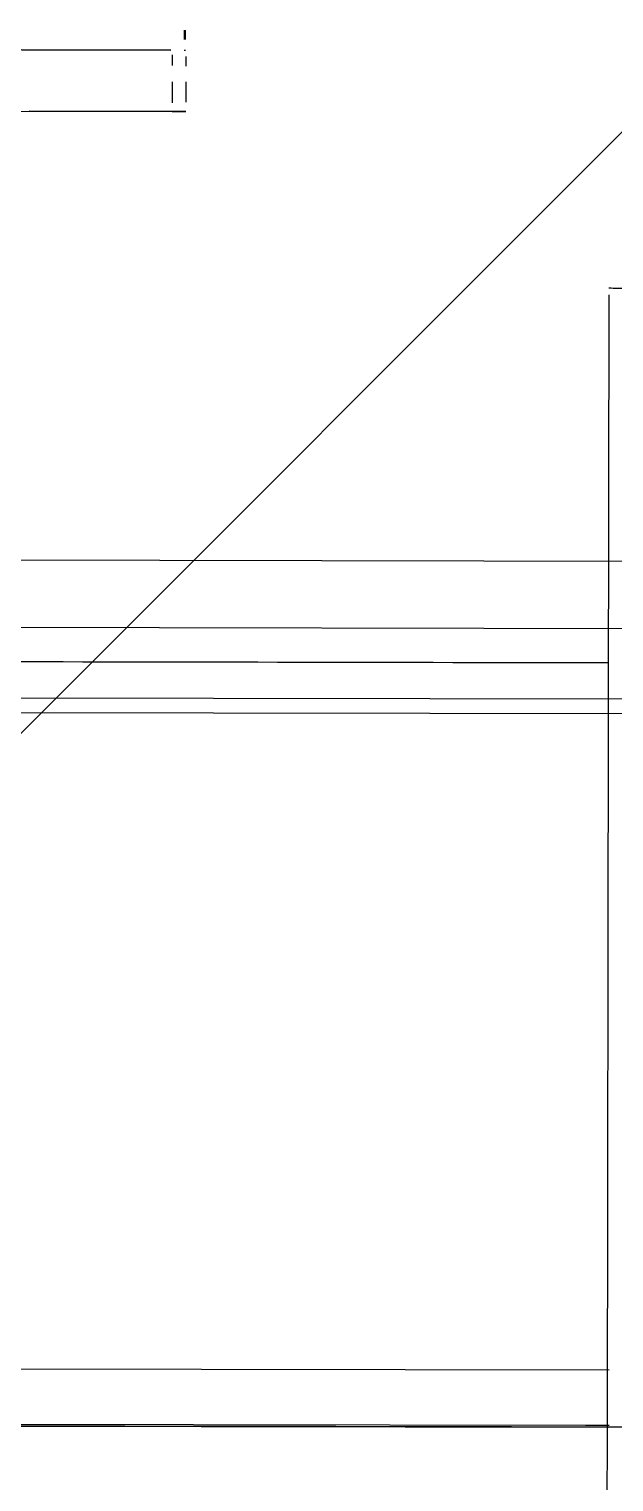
# Model space of a CAD drawing. Header units: metres. Extents: x -354 to -91, y 3 to 562.
# Drawn here: x -272.548 to -272.395, y 509.3299 to 509.71 of the extents above; entities that cross this region are included whole.
import ezdxf

# ---------------------------------------------------------------- set-up
doc = ezdxf.new("R2010")
doc.units = ezdxf.units.M
doc.layers.add('A-DETL-GENF', color=7, linetype='Continuous', lineweight=9)
doc.layers.add('A-GENM', color=7, linetype='Continuous', lineweight=25)

# ---------------------------------------------------------------- blocks, each defined once
blk = doc.blocks.new('T2DPAA-T2D-C3S-RW-M2D-100010_dwg-40802999-DRG-2873034 - CONSTRUCTION SEQUENCE STAGE A8')
at = {"color": 254, "lineweight": 25, "true_color": 0xdedede}
for p, q in [((14.13096, -593.04842), (13.92415, -592.26462)), ((14.1325, -593.05425), (14.13094, -593.04834))]:
    blk.add_line(p, q, dxfattribs=at)
blk = doc.blocks.new('T2DPAA-T2D-PWC-RW-M2D-100010_RoadDesign_rvt-1-DRG-2873034 - CONSTRUCTION SEQUENCE STAGE A8')
at = {"color": 254, "lineweight": 25, "true_color": 0xd0d0d0, "rotation": 75.11694444444437}
blk.add_blockref('T2DPAA-T2D-C3S-RW-M2D-100010_dwg-40802999-DRG-2873034 - CONSTRUCTION SEQUENCE STAGE A8', (-1722.33704, 648.01046), dxfattribs=at)
blk = doc.blocks.new('CappingBeam_RS39B_CB01A - CappingBeam_RS39B_CB01A-57939457-DRG-2873034 - CONSTRUCTION SEQUENCE STAGE A8')
at = {"layer": 'A-GENM', "color": 9, "true_color": 0xbebebe}
blk.add_open_spline([(98.13608, 38.30844), (98.16384, 38.20325), (98.1916, 38.09805), (98.21935, 37.99286)], degree=3, dxfattribs=at)
at = {"layer": 'A-GENM', "color": 253, "true_color": 0xa3a3a3}
blk.add_open_spline([(98.13608, 38.30844), (98.16384, 38.20325), (98.1916, 38.09805), (98.21935, 37.99286)], degree=3, dxfattribs=at)
blk = doc.blocks.new('Adaptive point Fascia Panel Bracket - Type T04-V7-DRG-2873034 - CONSTRUCTION SEQUENCE STAGE A8')
at = {"layer": 'A-GENM', "color": 253, "true_color": 0xa3a3a3}
for p, q in [((-1145.65984, 509.70975), (-1145.65984, 509.70728)), ((-1145.65951, 509.70729), (-1145.65951, 509.70975)), ((-1145.66335, 509.70445), (-1145.87483, 509.70482)), ((-1145.66334, 509.70445), (-1145.70233, 509.70452)), ((-1145.70233, 509.70452), (-1145.66334, 509.70445)), ((-1145.66334, 509.70445), (-1145.70233, 509.70452)), ((-1145.66296, 509.70329), (-1145.66297, 509.70045)), ((-1145.65985, 509.70444), (-1145.65952, 509.70444)), ((-1145.65932, 509.70028), (-1145.65931, 509.70279)), ((-1145.66298, 509.69618), (-1145.66299, 509.69072)), ((-1145.65933, 509.69083), (-1145.65932, 509.6962)), ((-1145.77437, 509.68865), (-1145.66299, 509.68845)), ((-1145.65939, 509.68844), (-1145.70041, 509.68851)), ((-1145.66299, 509.68845), (-1145.65939, 509.68844))]:
    blk.add_line(p, q, dxfattribs=at)
blk = doc.blocks.new('StitchPour_RS39B_01 - StitchPour_RS39B_01-60507265-DRG-2873034 - CONSTRUCTION SEQUENCE STAGE A8')
at = {"layer": 'A-GENM', "color": 253, "true_color": 0xa3a3a3}
blk.add_open_spline([(98.88361, 34.69147), (98.74352, 35.22242), (98.46333, 36.28431), (98.10804, 37.63082), (97.89284, 38.44638), (97.81775, 38.73098)], degree=3, knots=[-1, -1, -1, -1, -0.9166667, -0.8333333, -0.7886633, -0.7886633, -0.7886633, -0.7886633], dxfattribs=at)
blk.add_open_spline([(98.02608, 37.9414), (97.95664, 38.2046), (97.88719, 38.46779), (97.81775, 38.73098)], degree=3, dxfattribs=at)
blk = doc.blocks.new('SCR_NW_3 - SCR_NW_3-66978935-DRG-2873034 - CONSTRUCTION SEQUENCE STAGE A8')
at = {"layer": 'A-GENM', "color": 253, "true_color": 0xa3a3a3}
for p, q in [((1.12474, -0.00001), (0.00057, 0.00001)), ((0.00002, -0.00394), (1.12475, -0.00396))]:
    blk.add_line(p, q, dxfattribs=at)
blk = doc.blocks.new('Barrier-Precast-MPB-03-B - Typical-68652177-DRG-2873034 - CONSTRUCTION SEQUENCE STAGE A8')
at = {"layer": 'A-GENM', "color": 253, "true_color": 0xa3a3a3}
for p, q in [((-0.00024, -0.2973), (0.00314, 3.87417)), ((-0.22643, 0.19151), (-0.22573, 1.05632)), ((-0.20883, 0.19265), (-0.20813, 1.05631)), ((-0.01523, -0.283), (-0.01458, 0.51932)), ((-0.00023, -0.28333), (0.00042, 0.51931))]:
    blk.add_line(p, q, dxfattribs=at)
blk = doc.blocks.new('Barrier-Bracket-Assembly-Type02 - bracket-67298859-DRG-2873034 - CONSTRUCTION SEQUENCE STAGE A8')
at = {"layer": 'A-GENM', "color": 253, "true_color": 0xa3a3a3}
for p, q in [((-1145.54865, 509.64048), (-1145.54883, 509.53085)), ((-1145.54883, 509.53085), (-1145.54913, 509.34425)), ((-1145.54913, 509.34425), (-1145.54959, 509.06773))]:
    blk.add_line(p, q, dxfattribs=at)
for start_param, end_param in [(6.262179, 6.283185), (0, 0.240793), (0.240793, 1.026191)]:
    blk.add_ellipse((-1145.52865, 509.64226), major_axis=(-0.02, 0.00003), ratio=0.006586, start_param=start_param, end_param=end_param, dxfattribs=at)
blk = doc.blocks.new('T2DPAA-T2D-C3S-RS-M3D-100334_rvt-1-DRG-2873034 - CONSTRUCTION SEQUENCE STAGE A8')
at = {"layer": 'A-GENM', "color": 253, "lineweight": 25, "true_color": 0xa3a3a3}
for name, p, rotation in [('CappingBeam_RS39B_CB01A - CappingBeam_RS39B_CB01A-57939457-DRG-2873034 - CONSTRUCTION SEQUENCE STAGE A8', (-1134.0578, 404.8616), 75.11694444444437), ('StitchPour_RS39B_01 - StitchPour_RS39B_01-60507265-DRG-2873034 - CONSTRUCTION SEQUENCE STAGE A8', (-1134.0578, 404.8616), 75.11694444444437), ('Barrier-Precast-MPB-03-B - Typical-68652177-DRG-2873034 - CONSTRUCTION SEQUENCE STAGE A8', (-1146.06795, 509.34517), 269.9446405794573)]:
    blk.add_blockref(name, p, dxfattribs=dict(at, rotation=rotation))
at = {"layer": 'A-GENM', "color": 253, "lineweight": 25, "true_color": 0xa3a3a3, "extrusion": (0, 0, -1), "rotation": 0.101852644251858}
blk.add_blockref('SCR_NW_3 - SCR_NW_3-66978935-DRG-2873034 - CONSTRUCTION SEQUENCE STAGE A8', (1144.88068, 509.53361), dxfattribs=at)
at = {"layer": 'A-GENM', "color": 253, "lineweight": 25, "true_color": 0xa3a3a3}
for name in ['Adaptive point Fascia Panel Bracket - Type T04-V7-DRG-2873034 - CONSTRUCTION SEQUENCE STAGE A8', 'Barrier-Bracket-Assembly-Type02 - bracket-67298859-DRG-2873034 - CONSTRUCTION SEQUENCE STAGE A8']:
    blk.add_blockref(name, (0, 0), dxfattribs=at)

msp = doc.modelspace()

# ---------------------------------------------------------------- hatches: boundary and pattern name
at = {"layer": 'A-DETL-GENF'}
h = msp.add_hatch(dxfattribs=at)
h.set_pattern_fill('FP_5', color=256, style=0, pattern_type=2)
h.set_pattern_definition([(45, (-500.2926, -694.024), (-0.42426407, 0.42426407), [])])
h.paths.add_polyline_path([(-272.1379, 504.63178), (-272.13788, 504.63178), (-272.12944, 509.38177), (-269.01623, 509.37624), (-269.0148, 509.6107), (-269.00758, 509.61069), (-269.00572, 509.37622), (-268.73368, 509.37573), (-268.64153, 509.90465), (-268.64134, 509.90576), (-266.763, 520.68695), (-275.82462, 520.68695), (-275.82462, 504.63833), (-272.16543, 504.63183)])
h.paths.add_polyline_path([(-273.88277, 509.08985), (-273.88278, 509.08985), (-273.88278, 509.09314)])
h.paths.add_polyline_path([(-274.27368, 509.63066), (-274.27368, 509.63067), (-274.26757, 509.63067)])
h.paths.add_polyline_path([(-271.00494, 509.70557), (-271.00294, 509.70584), (-271.00293, 509.70584)])
h.paths.add_polyline_path([(-273.39919, 509.70804), (-273.39919, 509.70805), (-273.36513, 509.70804)])
h.paths.add_polyline_path([(-269.66251, 509.72493), (-269.66251, 509.72494), (-269.6571, 509.72493)])
h.paths.add_polyline_path([(-270.31511, 509.72591), (-270.31511, 509.72591), (-270.31229, 509.72591)])
h.paths.add_polyline_path([(-268.64153, 509.90465), (-268.64145, 509.9051), (-268.64607, 509.90511)])

# ---------------------------------------------------------------- block references
at = {"lineweight": 5}
for name in ['T2DPAA-T2D-C3S-RS-M3D-100334_rvt-1-DRG-2873034 - CONSTRUCTION SEQUENCE STAGE A8', 'T2DPAA-T2D-PWC-RW-M2D-100010_RoadDesign_rvt-1-DRG-2873034 - CONSTRUCTION SEQUENCE STAGE A8']:
    msp.add_blockref(name, (873.15239, 0), dxfattribs=at)

doc.saveas('drawing.dxf')
